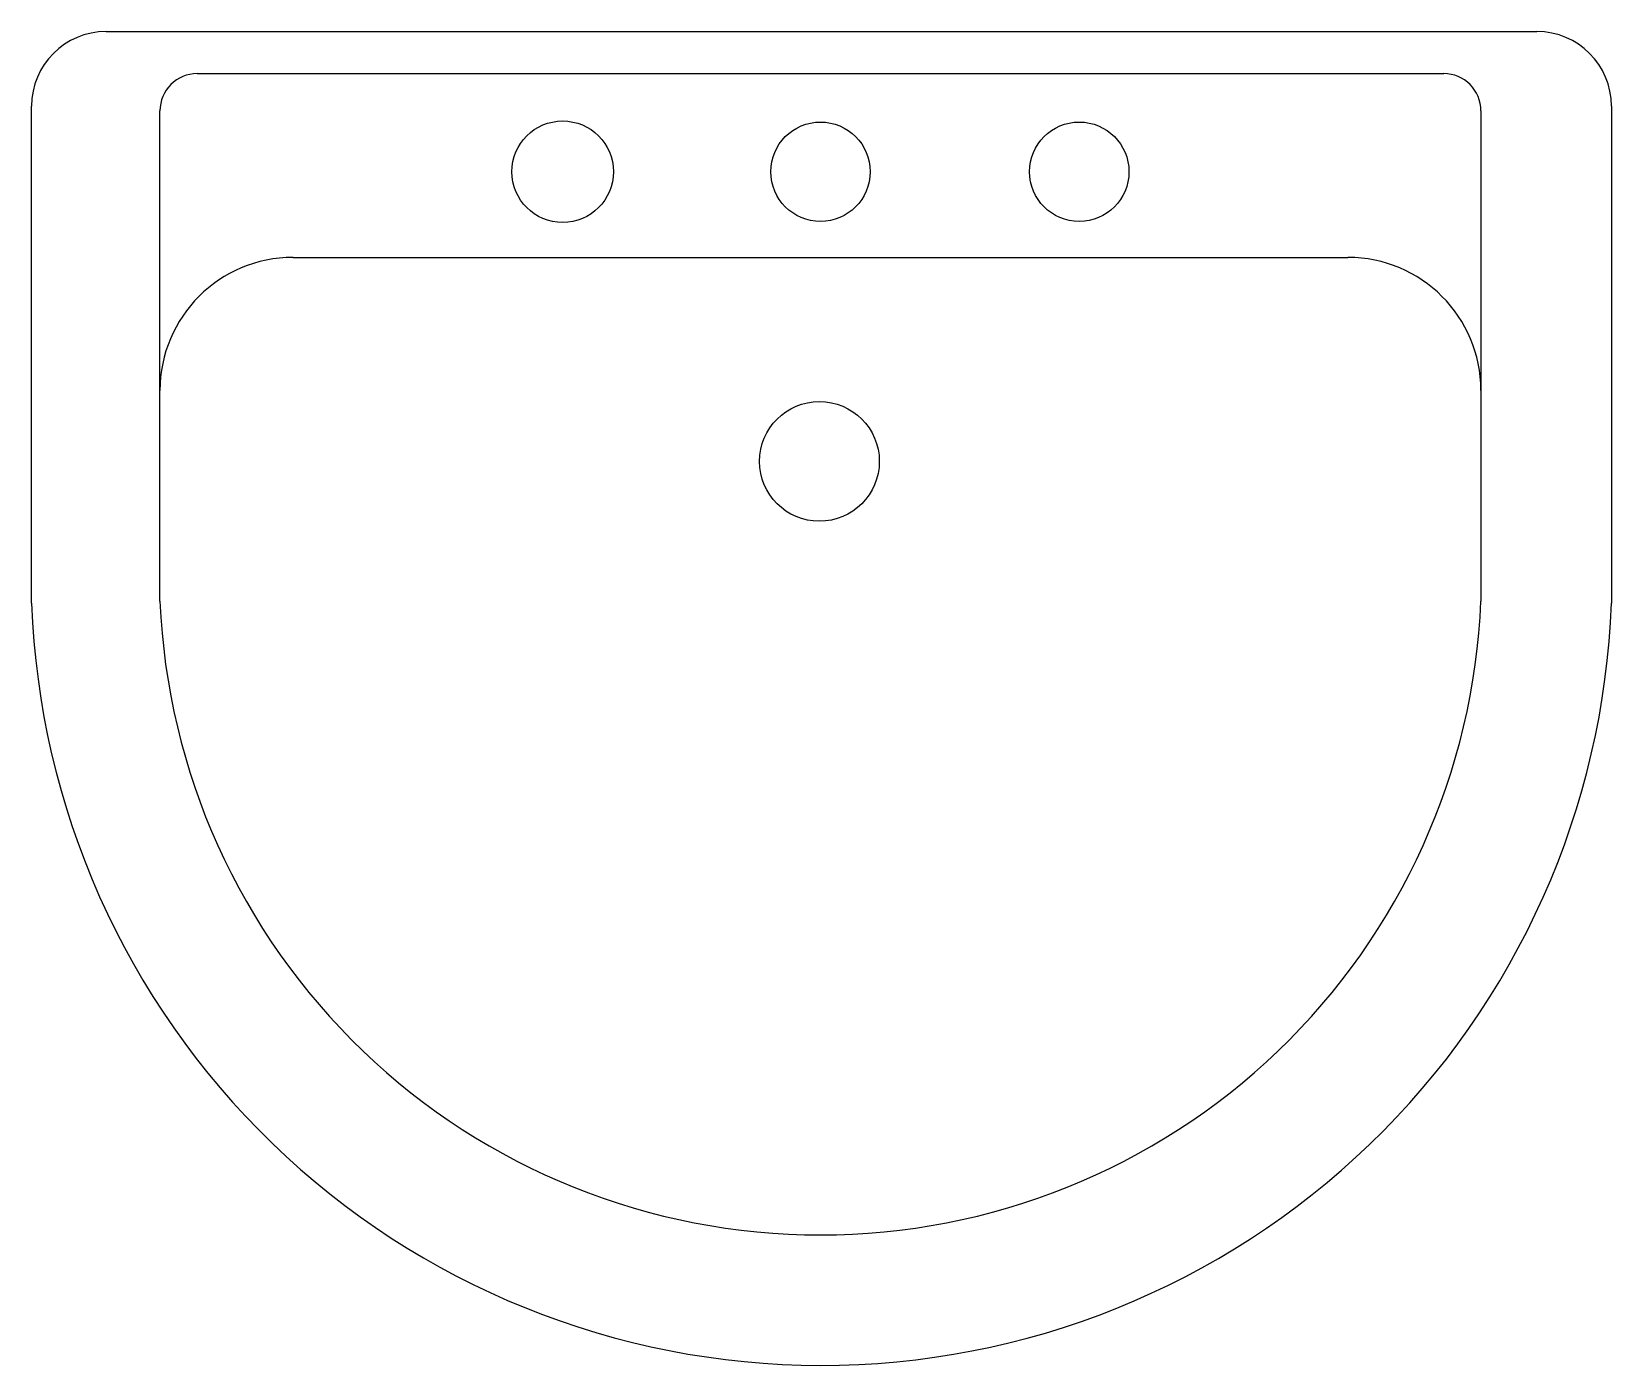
# Model space of a CAD drawing. Extents: x 7.154 to 7.748, y 5.9 to 6.401.
import ezdxf

# ---------------------------------------------------------------- set-up
doc = ezdxf.new("R2010")
doc.units = 0
doc.layers.get('0').update_dxf_attribs({"linetype": 'CONTINUOUS'})

msp = doc.modelspace()

# ---------------------------------------------------------------- linework, layer by layer
at = {"color": 0}
for p, q in [((7.18215, 6.4008), (7.7197, 6.4008)), ((7.21638, 6.38503), (7.45054, 6.38503)), ((7.45054, 6.38503), (7.6847, 6.38503)), ((7.15415, 6.18609), (7.15415, 6.3728)), ((7.20238, 6.18686), (7.20238, 6.37103)), ((7.6987, 6.37103), (7.6987, 6.23043)), ((7.74771, 6.3728), (7.74771, 6.18609)), ((7.25238, 6.316), (7.6487, 6.316)), ((7.6987, 6.23043), (7.6987, 6.18686))]:
    msp.add_line(p, q, dxfattribs=at)
msp.add_lwpolyline([(7.15415, 6.18609, 0.194066), (7.24461, 5.98317, 0.194066), (7.45054, 5.89981, 0.194406), (7.65697, 5.9829, 0.194406), (7.74771, 6.18609)], format="xyb", dxfattribs=at)
for centre, radius in [((7.35369, 6.34817), 0.01906), ((7.45054, 6.34817), 0.01867), ((7.54778, 6.34817), 0.01867), ((7.45015, 6.23937), 0.0225)]:
    msp.add_circle(centre, radius, dxfattribs=at)
for centre, radius, start, end in [((7.18215, 6.3728), 0.02801, 90, 180), ((7.7197, 6.3728), 0.02801, 0, 90), ((7.21638, 6.37103), 0.014, 90, 180), ((7.6847, 6.37103), 0.014, 0, 90), ((7.25238, 6.266), 0.05, 90, 180), ((7.6487, 6.266), 0.05, 0, 90), ((7.45054, 6.19719), 0.24838, 182.38316, 226.19158), ((7.45054, 6.19719), 0.24838, 313.80842, 357.61684), ((7.45054, 6.19719), 0.24838, 226.19158, 270), ((7.45054, 6.19719), 0.24838, 270, 313.80842)]:
    msp.add_arc(centre, radius, start, end, dxfattribs=at)

doc.saveas('drawing.dxf')
